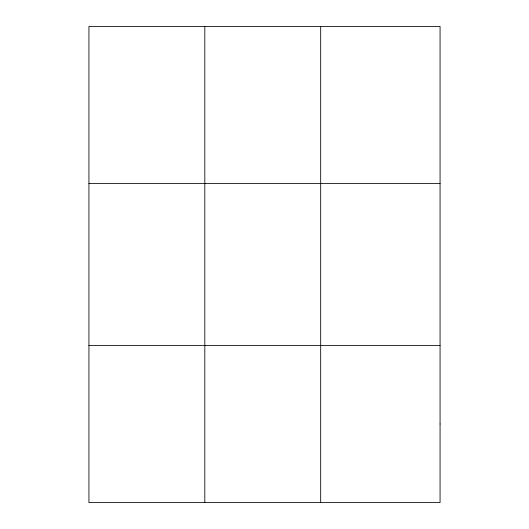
<?xml version="1.0" encoding="UTF-8"?>
<svg xmlns="http://www.w3.org/2000/svg" width="529" height="529" viewBox="0 0 529 529"><rect width="100%" height="100%" fill="white"/><g stroke="black" fill="none" stroke-linecap="round" stroke-linejoin="round"><path stroke-width="0.79" d="M204.809 502.55L204.809 26.45M320.68 502.55L320.68 26.45M88.938 183.563L440.062 183.563M88.938 345.437L440.062 345.437M440.062 423.994L440.062 502.55L88.938 502.55L88.938 26.45L440.062 26.45L440.062 423.994"/></g></svg>
